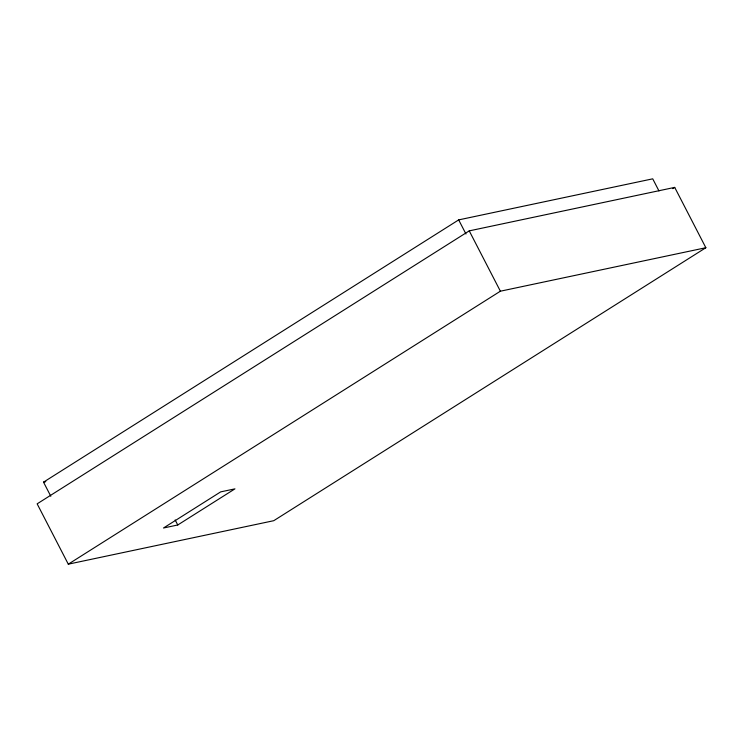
<?xml version="1.0" encoding="UTF-8"?>
<svg xmlns="http://www.w3.org/2000/svg" width="743" height="743" viewBox="0 0 743 743"><rect width="100%" height="100%" fill="white"/><g stroke="black" fill="none" stroke-linecap="round" stroke-linejoin="round"><path stroke-width="1.11" d="M50.812 496.268L43.521 482.151L458.672 219.891L652.725 178.831L658.967 190.932M469.242 230.869L37.15 503.838L68.291 564.169L273.758 520.694L705.85 247.725L674.709 187.394L469.242 230.869L500.383 291.2L705.85 247.725M68.291 564.169L500.383 291.2M672.749 188.629L674.709 187.394M177.753 524.985L234.946 488.857L220.68 491.875L163.488 528.004L177.753 524.985L175.162 519.961M43.521 482.151L45.797 481.678M458.672 219.891L465.963 233.999"/></g></svg>
